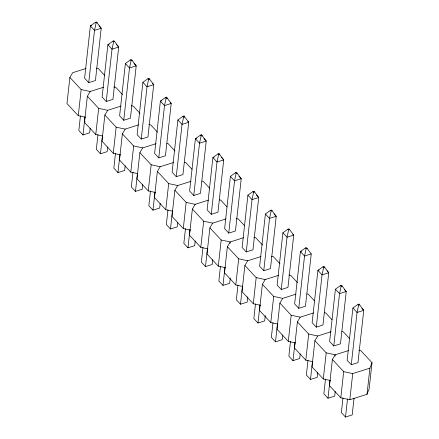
<?xml version="1.0" encoding="UTF-8"?>
<svg xmlns="http://www.w3.org/2000/svg" width="439" height="439" viewBox="0 0 439 439"><rect width="100%" height="100%" fill="white"/><g stroke="black" fill="none" stroke-linecap="round" stroke-linejoin="round"><path stroke-width="0.66" d="M86.044 68.473L72.682 72.693L69.861 77.418L66.975 103.566L78.274 115.709L85.364 117.229M78.274 115.709L81.16 89.561L69.861 77.418M80.463 115.764L78.833 130.515L82.971 134.954L89.66 132.841L90.182 128.15M82.971 134.954L84.968 116.856M88.744 82.658L94.517 30.362L96.108 22.954L95.477 22.274L90.379 25.923L84.606 78.219L88.744 82.658L95.433 80.546L101.211 28.25L96.503 21.95L95.477 22.274M102.863 136.035L95.773 134.515L84.475 122.371L87.361 96.223L90.182 91.499L103.544 87.279M95.773 134.515L98.66 108.367L87.361 96.223M97.963 134.57L96.339 149.32L100.471 153.765L107.165 151.647L107.681 146.955M100.471 153.765L102.468 135.662M106.243 101.464L112.016 49.168L113.613 41.76L112.977 41.079L107.884 44.729L102.111 97.024L106.243 101.464L112.938 99.351L118.711 47.055L114.003 40.756L112.977 41.079M121.049 106.084L107.687 110.304L104.866 115.029L101.974 141.177L113.278 153.321L120.368 154.841M113.278 153.321L116.165 127.173L104.866 115.029M115.468 153.376L113.838 168.126L117.97 172.571L124.665 170.453L125.186 165.761M125.384 63.534L119.611 115.83L123.749 120.275L130.438 118.157L136.211 65.861L131.508 59.561L130.482 59.885L125.384 63.534L129.521 67.974L123.749 120.275M117.97 172.571L119.973 154.468M138.548 124.89L125.186 129.11L122.366 133.835L119.479 159.983L130.778 172.126L137.868 173.652M130.778 172.126L133.665 145.978L122.366 133.835M132.968 172.181L131.343 186.932L135.475 191.377L142.17 189.258L142.686 184.567M142.889 82.34L137.116 134.636L141.248 139.081L147.943 136.963L153.716 84.667L149.008 78.367L147.981 78.691L142.889 82.34L147.021 86.785L141.248 139.081M135.475 191.377L137.473 173.273M156.054 143.696L142.691 147.916L139.865 152.64L136.979 178.788L148.283 190.932L155.373 192.458M148.283 190.932L151.17 164.784L139.865 152.64M150.473 190.987L148.843 205.737L152.975 210.182L159.67 208.064L160.191 203.372M152.975 210.182L154.978 192.079M158.753 157.886L164.526 105.59L166.118 98.182L165.487 97.502L160.389 101.146L154.616 153.441L158.753 157.886L165.443 155.768L171.215 103.472L166.513 97.173L165.487 97.502M173.553 162.501L160.191 166.721L157.371 171.446L154.484 197.594L165.783 209.738L172.873 211.263M165.783 209.738L168.669 183.59L157.371 171.446M167.972 209.793L166.343 224.543L170.48 228.988L177.175 226.875L177.691 222.178M177.894 119.951L172.121 172.247L176.253 176.692L182.948 174.574L188.721 122.278L184.012 115.984L182.986 116.308L177.894 119.951L182.026 124.396L176.253 176.692M170.48 228.988L172.478 210.885M191.058 181.307L177.696 185.532L174.87 190.252L171.984 216.4L183.288 228.543L190.378 230.069M183.288 228.543L186.174 202.395L174.87 190.252M185.477 228.604L183.848 243.349L187.98 247.794L194.675 245.681L195.19 240.984M187.98 247.794L189.983 229.69M193.753 195.498L199.531 143.202L201.122 135.794L200.491 135.113L195.393 138.757L189.621 191.053L193.753 195.498L200.447 193.385L206.22 141.089L201.517 134.789L200.491 135.113M208.558 200.113L195.196 204.338L192.375 209.057L189.489 235.211L200.788 247.349L207.877 248.875M200.788 247.349L203.674 221.201L192.375 209.057M202.977 247.409L201.347 262.16L205.485 266.599L212.18 264.487L212.696 259.795M205.485 266.599L207.482 248.496M211.258 214.303L217.031 162.007L218.627 154.599L217.991 153.919L212.899 157.563L207.126 209.864L211.258 214.303L217.953 212.191L223.725 159.895L219.017 153.595L217.991 153.919M226.058 218.918L212.696 223.144L209.875 227.868L206.988 254.016L218.293 266.155L225.383 267.68M218.293 266.155L221.179 240.007L209.875 227.868M220.482 266.215L218.852 280.965L222.985 285.405L229.679 283.292L230.272 277.925M230.398 176.374L224.625 228.67L228.757 233.109L235.452 230.996L241.225 178.7L236.522 172.401L235.496 172.725L230.398 176.374L234.536 180.813L228.757 233.109M222.985 285.405L224.982 267.302M243.563 237.729L230.201 241.949L227.38 246.674L224.494 272.822L235.792 284.96L242.882 286.486M230.052 243.288L230.201 241.949L221.179 240.007M235.792 284.96L238.679 258.812L227.38 246.674M237.982 285.021L236.352 299.771L240.49 304.211L247.179 302.098L247.772 296.737M247.903 195.179L242.125 247.475L246.263 251.915L252.957 249.802L258.73 197.506L254.022 191.206L252.996 191.53L247.903 195.179L252.035 199.619L246.263 251.915M240.49 304.211L242.487 286.107M261.062 256.535L247.7 260.755L244.88 265.48L241.993 291.628L253.298 303.772L260.382 305.292M253.298 303.772L256.184 277.624L244.88 265.48M255.487 303.826L253.857 318.577L257.989 323.016L264.684 320.904L265.277 315.542M265.403 213.985L259.63 266.281L263.762 270.72L270.457 268.608L276.23 216.312L271.527 210.012L270.501 210.336L265.403 213.985L269.535 218.424L263.762 270.72M257.989 323.016L259.987 304.918M278.567 275.341L265.205 279.561L262.385 284.285L259.498 310.433L270.797 322.577L277.887 324.097M270.797 322.577L273.684 296.429L262.385 284.285M272.987 322.632L271.357 337.382L275.494 341.827L282.184 339.709L282.705 335.017M282.903 232.791L277.13 285.087L281.267 289.531L287.962 287.413L293.735 235.117L289.027 228.818L288 229.142L282.903 232.791L287.04 237.23L281.267 289.531M275.494 341.827L277.492 323.724M296.067 294.146L282.705 298.366L279.884 303.091L276.998 329.239L288.297 341.383L295.387 342.908M288.297 341.383L291.189 315.235L279.884 303.091M290.486 341.438L288.862 356.188L292.994 360.633L299.689 358.515L300.205 353.823M292.994 360.633L294.992 342.53M298.767 308.337L304.54 256.041L306.137 248.628L305.5 247.947L300.408 251.596L294.635 303.892L298.767 308.337L305.462 306.219L311.235 253.923L306.526 247.623L305.5 247.947M313.572 312.952L300.21 317.172L297.39 321.897L294.503 348.045L305.802 360.189L312.892 361.714M305.802 360.189L308.688 334.041L297.39 321.897M307.991 360.243L306.362 374.994L310.499 379.439L317.188 377.32L317.71 372.629M310.499 379.439L312.497 361.335M316.272 327.143L322.045 274.847L323.636 267.439L323.005 266.753L317.907 270.402L312.134 322.698L316.272 327.143L322.961 325.025L328.74 272.729L324.031 266.429L323.005 266.753M331.072 331.758L317.71 335.978L314.889 340.702L312.003 366.85L323.302 378.994L330.391 380.52M323.302 378.994L326.188 352.846L314.889 340.702M325.491 379.049L323.867 393.799L327.999 398.244L334.694 396.132L335.209 391.434M335.412 289.208L329.64 341.504L333.772 345.948L340.466 343.83L346.239 291.534L341.531 285.235L340.505 285.564L335.412 289.208L339.545 293.653L333.772 345.948M327.999 398.244L329.996 380.141M348.577 350.563L335.215 354.783L332.394 359.508L329.502 385.656L340.807 397.8L349.828 399.742L367.009 394.31L369.139 388.85L372.025 362.702L360.726 350.558L358.806 350.278M335.067 356.128L335.215 354.783L326.188 352.846M340.807 397.8L343.693 371.652L332.394 359.508M342.996 397.855L341.366 412.605L345.504 417.05L352.193 414.937L354.043 398.173M352.912 308.013L347.139 360.309L351.277 364.754L357.966 362.641L363.744 310.34L359.036 304.046L358.01 304.37L352.912 308.013L357.05 312.458L351.277 364.754M345.504 417.05L347.501 398.947M349.828 399.742L352.715 373.594L369.896 368.162L372.025 362.702M367.009 394.31L369.896 368.162M130.482 59.885L131.113 60.566L129.521 67.974L136.211 65.861L133.917 63.392M147.981 78.691L148.618 79.377L147.021 86.785L153.716 84.667L152.338 83.185M182.986 116.308L183.623 116.988L182.026 124.396L188.721 122.278L187.799 121.296M235.496 172.725L236.127 173.405L234.536 180.813L241.225 178.7L238.931 176.231M252.996 191.53L253.632 192.211L252.035 199.619L258.73 197.506L256.431 195.037M270.501 210.336L271.132 211.016L269.535 218.424L276.23 216.312L273.936 213.842M288 229.142L288.637 229.822L287.04 237.23L293.735 235.117L292.813 234.13M340.505 285.564L341.141 286.244L339.545 293.653L346.239 291.534L344.401 289.564M358.01 304.37L358.641 305.05L357.05 312.458L363.744 310.34L361.906 308.37M84.475 122.371L85.1 121.323M96.108 22.954L97.134 22.63M91.597 25.539L90.379 25.923L94.517 30.362L101.211 28.25L98.912 25.78M113.613 41.76L114.639 41.436M109.102 44.344L107.884 44.729L112.016 49.168L118.711 47.055L116.412 44.586M131.113 60.566L132.139 60.242M148.618 79.377L149.644 79.047M166.118 98.182L167.144 97.859M161.607 100.761L160.389 101.146L164.526 105.59L171.215 103.472L170.299 102.485M183.623 116.988L184.649 116.664M201.122 135.794L202.149 135.47M196.612 138.373L195.393 138.757L199.531 143.202L206.22 141.089L203.926 138.62M218.627 154.599L219.654 154.276M214.111 157.178L212.899 157.563L217.031 162.007L223.725 159.895L221.426 157.425M236.127 173.405L237.153 173.081M253.632 192.211L254.658 191.887M271.132 211.016L272.158 210.693M288.637 229.822L289.663 229.498M306.137 248.628L307.163 248.304M301.626 251.212L300.408 251.596L304.54 256.041L311.235 253.923M323.636 267.439L324.662 267.115M319.126 270.018L317.907 270.402L322.045 274.847L328.74 272.729L326.901 270.753M341.141 286.244L342.168 285.921M358.641 305.05L359.667 304.726M96.273 68.188L98.193 68.462L104.52 75.261M113.772 86.993L115.698 87.268L122.476 94.555M131.277 105.799L133.198 106.079L139.981 113.361M148.777 124.605L150.703 124.885L157.48 132.166M166.919 143.504L168.203 143.69L174.985 150.972M184.424 162.309L185.702 162.496L192.035 169.295M201.924 181.115L203.208 181.302L209.535 188.101M219.429 199.921L220.707 200.107L227.04 206.906M236.286 218.638L238.212 218.913L244.539 225.712M253.791 237.444L255.712 237.718L262.495 245.006M271.291 256.25L273.217 256.524L279.994 263.812M288.796 275.055L290.717 275.33L297.499 282.617M306.938 293.954L308.222 294.141L314.549 300.94M324.443 312.76L325.722 312.947L332.049 319.746M341.943 331.566L343.227 331.752L349.554 338.551M81.16 89.561L90.182 91.499M98.66 108.367L107.687 110.304M116.165 127.173L125.186 129.11M133.665 145.978L142.691 147.916M151.17 164.784L160.191 166.721M168.669 183.59L177.696 185.532M186.174 202.395L195.196 204.338M203.674 221.201L212.696 223.144M238.679 258.812L247.7 260.755M256.184 277.624L265.205 279.561M273.684 296.429L282.705 298.366M291.189 315.235L300.21 317.172M308.688 334.041L317.71 335.978M343.693 371.652L352.715 373.594M219.017 153.595L219.401 154.83M201.517 134.789L201.896 136.024M184.012 115.984L184.396 117.218M166.513 97.173L166.891 98.413"/></g></svg>
